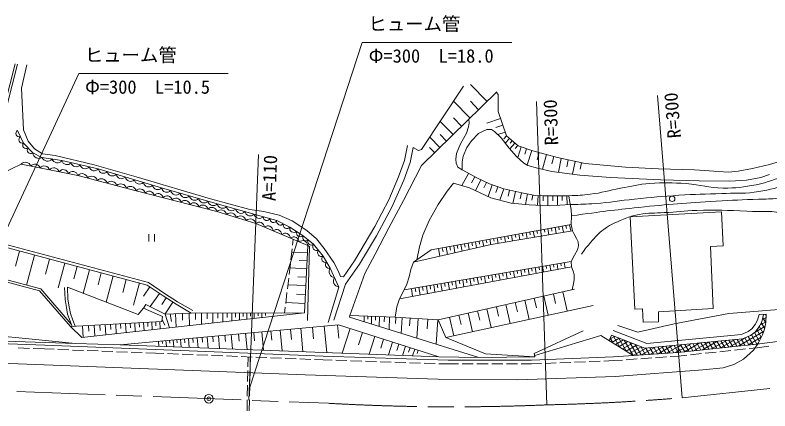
# Model space of a CAD drawing. Units: millimetres at full size, sheet at 1:1000; details may follow other scales. Extents: x 40000 to 680000, y 20000 to 380000.
# Drawn here: x 139188 to 241737, y 271994 to 325779 of the extents above; entities that cross this region are included whole.
import ezdxf
from ezdxf.enums import TextEntityAlignment as Align

# ---------------------------------------------------------------- set-up
doc = ezdxf.new("R2010")
doc.units = ezdxf.units.MM
doc.header["$LTSCALE"] = 1000
doc.header["$PDMODE"] = 32
doc.header["$PDSIZE"] = 500
doc.linetypes.add('CHAIN', pattern=[18.5, 12, -1.5, 3.5, -1.5])
for name, color, linetype, lineweight in [('M-BGD', 7, 'Continuous', 13), ('M-BMK', 2, 'CHAIN', 13), ('M-BMK-SRVR', 3, 'Continuous', 13), ('M-STR-HTXT', 7, 'Continuous', 13)]:
    doc.layers.add(name, color=color, linetype=linetype, lineweight=lineweight)
doc.styles.add('ＭＳ ゴシック', font='')
doc.styles.get('ＭＳ ゴシック').set_extended_font_data('MS Gothic')

msp = doc.modelspace()

# ---------------------------------------------------------------- hatches: boundary and pattern name
at = {"layer": 'M-BGD'}
h = msp.add_hatch(dxfattribs=at)
h.set_pattern_fill('USER', color=256, style=0, pattern_type=2)
h.set_pattern_definition([(30, (239950, 281078), (-250, 433.013), []), (120, (239950, 281078), (-433.013, -250), [])])
h.paths.add_polyline_path([(239950, 281078), (240062, 281093), (240166, 281249), (240734, 282337), (240997, 283098), (241177, 283991), (241246, 285118), (240887, 285116), (240622, 284095), (240238, 283389), (239718, 282714), (239106, 282257), (238015, 281790), (229215, 280947), (229296, 279945)])
h = msp.add_hatch(dxfattribs=at)
h.set_pattern_fill('USER', color=256, style=0, pattern_type=2)
h.set_pattern_definition([(30, (223156, 279513), (-250, 433.013), []), (120, (223156, 279513), (-433.013, -250), [])])
h.paths.add_polyline_path([(223156, 279513), (229296, 279945), (229215, 280947), (224723, 280516), (220211, 282270), (219901, 281531)])

# ---------------------------------------------------------------- linework, layer by layer
for p, q in [((203322, 314037), (201070, 316342)), ((201017, 311785), (198765, 314090)), ((202169, 312911), (201043, 314064)), ((199865, 310659), (198739, 311812)), ((198713, 309533), (196947, 311340)), ((205133, 311730), (203287, 311102)), ((205447, 310807), (204524, 310493)), ((205761, 309884), (204754, 309541)), ((196906, 307768), (195523, 309184)), ((197809, 308651), (196927, 309554)), ((205934, 309381), (205585, 308979)), ((206336, 309032), (205780, 308391)), ((206714, 308704), (206436, 308384)), ((196198, 307076), (195507, 307784)), ((207091, 308377), (206414, 307596)), ((207482, 308038), (207143, 307647)), ((207962, 307858), (207488, 306417)), ((208683, 307621), (208445, 306900)), ((209403, 307383), (208756, 305418)), ((210399, 307102), (210122, 306105)), ((211395, 306825), (210841, 304829)), ((212393, 306547), (212116, 305549)), ((213399, 306303), (213002, 304423)), ((214340, 306105), (214141, 305164)), ((215280, 305906), (214912, 304166)), ((216150, 305722), (215966, 304852)), ((200799, 304270), (199902, 302601)), ((201633, 303822), (201185, 302987)), ((202478, 303393), (201757, 301903)), ((203223, 303032), (202862, 302287)), ((203986, 302715), (203450, 301125)), ((204781, 302447), (204513, 301652)), ((205576, 302179), (205052, 300624)), ((206375, 301994), (206194, 301194)), ((207175, 301813), (206807, 300189)), ((207987, 301629), (207803, 300817)), ((208804, 301471), (208527, 300024)), ((209528, 301332), (209389, 300608)), ((210258, 301246), (210170, 299937)), ((210912, 301202), (210918, 300546)), ((211568, 301207), (211579, 299889)), ((212227, 301213), (212232, 300554)), ((212886, 301218), (212897, 299939)), ((213526, 301223), (213531, 300584)), ((214166, 301229), (214176, 300003)), ((209596, 296404), (209743, 295594)), ((210088, 296493), (210161, 296088)), ((210580, 296582), (210728, 295764)), ((211072, 296672), (211146, 296262)), ((211564, 296761), (211714, 295933)), ((212056, 296850), (212131, 296436)), ((212548, 296940), (212700, 296102)), ((213039, 297029), (213116, 296610)), ((213531, 297118), (213685, 296272)), ((214023, 297208), (214100, 296784)), ((214515, 297297), (214671, 296441)), ((157361, 295998), (157361, 294998)), ((158111, 294998), (158111, 295998)), ((204184, 295421), (204253, 295043)), ((204676, 295511), (204815, 294747)), ((205168, 295600), (205238, 295218)), ((205660, 295689), (205800, 294916)), ((206152, 295779), (206222, 295392)), ((206644, 295868), (206786, 295086)), ((207136, 295957), (207207, 295566)), ((207628, 296047), (207772, 295255)), ((208120, 296136), (208192, 295740)), ((208612, 296225), (208757, 295425)), ((209104, 296314), (209177, 295914)), ((176963, 295310), (176872, 294524)), ((198267, 294347), (198359, 293841)), ((198773, 294439), (198948, 293471)), ((199265, 294528), (199353, 294044)), ((199757, 294617), (199925, 293692)), ((200249, 294707), (200333, 294244)), ((200741, 294796), (200901, 293913)), ((201233, 294885), (201313, 294444)), ((201724, 294975), (201877, 294133)), ((202216, 295064), (202293, 294643)), ((202708, 295153), (202853, 294354)), ((203200, 295243), (203273, 294843)), ((203692, 295332), (203830, 294575)), ((139797, 293712), (139253, 291669)), ((176815, 294027), (176643, 292537)), ((178918, 293460), (176762, 293573)), ((196705, 294063), (196897, 293007)), ((197233, 294159), (197329, 293631)), ((197761, 294255), (197945, 293244)), ((141839, 293168), (140751, 289082)), ((143882, 292624), (143338, 290581)), ((178862, 292382), (177784, 292439)), ((145926, 292080), (145031, 288720)), ((147606, 291632), (147158, 289953)), ((176585, 292040), (176413, 290550)), ((178805, 291304), (176514, 291424)), ((208874, 291311), (209011, 290510)), ((209367, 291395), (209435, 290994)), ((209859, 291479), (209994, 290692)), ((210352, 291563), (210420, 291170)), ((210845, 291647), (210977, 290874)), ((211338, 291731), (211404, 291345)), ((211831, 291816), (211961, 291057)), ((212324, 291900), (212389, 291520)), ((212817, 291984), (212944, 291239)), ((213310, 292068), (213373, 291696)), ((213802, 292152), (213927, 291421)), ((149286, 291185), (148428, 287966)), ((150895, 290757), (150466, 289147)), ((152505, 290328), (151554, 286757)), ((178745, 290158), (177599, 290219)), ((202466, 290216), (202543, 289767)), ((202959, 290301), (203110, 289416)), ((203452, 290385), (203528, 289942)), ((203945, 290469), (204094, 289598)), ((204438, 290553), (204512, 290118)), ((204931, 290637), (205077, 289781)), ((205424, 290721), (205497, 290293)), ((205917, 290806), (206060, 289963)), ((206409, 290890), (206481, 290468)), ((206902, 290974), (207044, 290145)), ((207395, 291058), (207466, 290644)), ((207888, 291142), (208027, 290327)), ((208381, 291226), (208450, 290819)), ((154290, 289852), (153815, 288067)), ((156075, 289377), (155278, 286384)), ((176356, 290053), (176184, 288563)), ((182491, 284313), (184057, 289220)), ((196552, 289206), (196636, 288715)), ((197045, 289291), (197210, 288322)), ((197538, 289375), (197621, 288891)), ((198031, 289459), (198194, 288504)), ((198524, 289543), (198605, 289066)), ((199016, 289627), (199177, 288687)), ((199509, 289711), (199590, 289241)), ((200002, 289796), (200160, 288869)), ((200495, 289880), (200574, 289416)), ((200988, 289964), (201144, 289051)), ((201481, 290048), (201559, 289592)), ((201974, 290132), (202127, 289234)), ((157510, 288843), (156635, 287565)), ((178685, 289013), (176250, 289141)), ((183152, 288829), (181720, 283986)), ((193026, 288604), (193201, 287579)), ((193539, 288692), (193626, 288179)), ((194052, 288779), (194224, 287768)), ((194557, 288866), (194643, 288360)), ((195063, 288952), (195233, 287955)), ((195561, 289037), (195646, 288539)), ((196059, 289122), (196227, 288140)), ((196648, 284379), (215183, 288535)), ((213618, 288184), (214204, 285572)), ((158788, 287969), (157558, 286171)), ((159694, 287366), (159107, 286449)), ((176126, 288067), (175954, 286576)), ((178621, 287796), (177404, 287860)), ((209726, 287312), (210016, 286019)), ((211019, 287602), (211602, 285003)), ((212319, 287893), (212610, 286594)), ((160611, 286778), (159575, 285163)), ((178557, 286579), (175970, 286714)), ((197697, 281959), (217706, 286339)), ((204581, 286158), (204868, 284878)), ((205861, 286445), (206438, 283872)), ((207147, 286733), (207436, 285447)), ((208433, 287022), (209013, 284436)), ((159585, 285158), (160165, 283271)), ((160274, 285180), (160432, 284150)), ((160995, 285204), (161055, 283370)), ((161912, 285235), (161942, 284317)), ((162829, 285265), (162885, 283572)), ((163676, 285275), (163677, 284428)), ((164523, 285277), (164525, 283753)), ((165285, 285278), (165286, 284516)), ((166046, 285279), (166048, 283922)), ((166725, 285280), (166726, 284601)), ((167403, 285281), (167405, 284072)), ((168008, 285282), (168009, 284677)), ((168612, 285283), (168614, 284206)), ((169151, 285284), (169152, 284745)), ((169690, 285284), (169691, 284325)), ((170190, 285285), (170190, 284805)), ((170690, 285286), (170691, 284435)), ((171190, 285287), (171190, 284861)), ((171690, 285288), (171691, 284546)), ((172190, 285288), (172190, 284917)), ((172690, 285289), (172690, 284656)), ((173190, 285290), (173190, 284974)), ((175897, 286080), (175806, 285294)), ((200755, 285300), (201326, 282753)), ((202028, 285585), (202314, 284312)), ((203301, 285871), (203875, 283311)), ((240267, 285114), (241246, 285118)), ((157769, 284078), (157828, 283013)), ((158301, 284108), (158331, 283575)), ((158834, 284137), (158890, 283130)), ((159164, 284415), (159511, 283644)), ((186631, 284893), (186602, 284094)), ((187130, 284875), (187116, 284475)), ((187630, 284857), (187592, 283788)), ((188165, 284837), (188145, 284303)), ((188699, 284818), (188650, 283460)), ((189378, 284794), (189353, 284115)), ((190057, 284769), (189995, 283044)), ((190919, 284736), (190866, 283874)), ((191781, 284682), (191647, 282532)), ((192856, 284615), (192789, 283540)), ((193930, 284548), (193764, 281877)), ((195266, 284465), (195183, 283129)), ((196601, 284382), (196395, 281063)), ((198221, 284731), (198789, 282198)), ((199488, 285016), (199772, 283749)), ((148366, 283557), (148453, 281976)), ((149156, 283601), (149200, 282810)), ((149946, 283644), (150029, 282150)), ((150694, 283686), (150735, 282939)), ((151441, 283727), (151519, 282315)), ((152147, 283766), (152186, 283060)), ((152853, 283806), (152927, 282471)), ((153520, 283843), (153557, 283175)), ((154188, 283880), (154258, 282618)), ((154818, 283914), (154853, 283284)), ((155449, 283949), (155515, 282757)), ((156045, 283983), (156079, 283386)), ((156642, 284016), (156704, 282888)), ((157205, 284047), (157236, 283483)), ((176607, 283095), (176735, 281687)), ((178014, 283223), (178303, 280043)), ((179604, 283367), (179748, 281778)), ((181193, 283512), (181520, 279921)), ((182989, 283675), (183152, 281880)), ((184712, 283183), (183647, 279840)), ((165285, 282065), (165424, 280533)), ((166051, 282135), (166120, 281369)), ((166816, 282204), (166974, 280474)), ((167681, 282283), (167760, 281418)), ((168546, 282362), (168724, 280408)), ((169523, 282450), (169612, 281473)), ((170500, 282539), (170701, 280333)), ((171603, 282640), (171704, 281536)), ((172707, 282740), (172934, 280248)), ((173953, 282853), (174066, 281607)), ((175199, 282967), (175455, 280152)), ((186384, 282650), (185851, 280979)), ((188055, 282117), (187285, 279702)), ((219901, 281531), (220216, 282282)), ((158677, 281464), (158739, 280788)), ((159175, 281509), (159206, 281171)), ((159673, 281555), (159746, 280749)), ((160171, 281600), (160207, 281197)), ((160669, 281645), (160754, 280711)), ((161167, 281690), (161209, 281223)), ((161665, 281736), (161761, 280673)), ((162196, 281784), (162245, 281252)), ((162728, 281832), (162837, 280632)), ((163328, 281887), (163383, 281287)), ((163929, 281942), (164052, 280585)), ((164607, 282003), (164668, 281325)), ((189262, 281732), (188877, 280524)), ((190470, 281347), (189914, 279602)), ((191343, 281069), (191065, 280196)), ((139624, 280550), (141123, 280492)), ((141622, 280472), (143192, 280411)), ((143192, 280411), (144474, 280363)), ((144974, 280344), (146473, 280287)), ((146972, 280268), (148471, 280212)), ((148971, 280193), (150470, 280136)), ((150970, 280117), (152469, 280061)), ((152968, 280042), (154467, 279985)), ((154967, 279967), (156466, 279910)), ((192216, 280791), (191813, 279529)), ((192846, 280590), (192645, 279959)), ((193477, 280389), (193186, 279477)), ((193953, 280237), (193808, 279781)), ((232934, 279829), (234426, 279988)), ((234923, 280041), (236415, 280200)), ((236912, 280252), (238403, 280411)), ((238901, 280464), (240008, 280582)), ((240008, 280582), (241607, 280788)), ((156965, 279891), (158248, 279843)), ((158248, 279843), (159399, 279797)), ((159898, 279777), (161397, 279717)), ((161897, 279697), (163395, 279637)), ((163895, 279617), (165394, 279557)), ((165893, 279537), (167392, 279477)), ((167892, 279457), (169391, 279397)), ((169890, 279377), (171389, 279317)), ((170819, 277999), (170846, 279339)), ((171119, 277993), (171146, 279333)), ((171889, 279297), (173387, 279237)), ((173887, 279217), (175386, 279157)), ((175885, 279137), (177384, 279077)), ((177884, 279057), (179383, 278997)), ((179882, 278977), (181033, 278931)), ((222189, 278944), (223685, 279049)), ((224184, 279084), (225680, 279190)), ((226179, 279225), (227675, 279330)), ((228174, 279365), (229340, 279447)), ((229340, 279447), (230448, 279565)), ((230945, 279618), (232437, 279777)), ((181033, 278931), (182280, 278890)), ((182780, 278874), (184279, 278824)), ((184779, 278807), (186278, 278758)), ((186778, 278741), (188277, 278692)), ((188777, 278675), (190276, 278626)), ((190776, 278609), (192275, 278560)), ((192775, 278543), (194274, 278494)), ((194773, 278477), (196273, 278428)), ((196772, 278411), (198020, 278370)), ((198020, 278370), (199440, 278370)), ((199940, 278370), (201440, 278370)), ((201940, 278370), (203440, 278370)), ((203940, 278370), (205440, 278370)), ((205940, 278370), (207440, 278370)), ((207940, 278370), (209360, 278370)), ((209360, 278370), (210695, 278425)), ((211195, 278445), (212694, 278506)), ((213193, 278527), (214692, 278588)), ((215192, 278608), (216690, 278670)), ((217190, 278690), (218689, 278751)), ((219188, 278772), (220524, 278826)), ((220524, 278826), (221690, 278909)), ((170780, 275999), (170809, 277499)), ((171080, 275993), (171109, 277493)), ((170740, 274000), (170770, 275499)), ((171040, 273994), (171070, 275494)), ((170701, 272000), (170730, 273500)), ((171001, 271994), (171030, 273494))]:
    msp.add_line(p, q, dxfattribs=at)
for points in [[(146706, 283465), (142500, 288305), (132034, 291096), (134859, 302236), (139205, 319170)], [(146814, 283798), (142666, 288571), (132398, 291309), (135150, 302162), (139496, 319095)], [(140771, 319011), (140046, 315856), (140327, 310201), (140978, 308641), (141830, 307612), (142921, 306937), (144645, 306678), (149915, 305437), (155648, 303816), (165743, 300794), (171102, 299345), (172987, 299096), (175059, 298582), (176835, 297834), (178819, 296510), (180138, 295368), (181197, 294049), (182475, 292148), (183067, 291006), (183399, 290237), (183825, 290227), (185279, 292377), (188084, 297062), (189969, 300676), (191294, 303807), (192072, 306035), (192509, 308045)], [(184057, 289220), (185966, 291925), (188302, 295804), (190382, 299683), (192018, 303352), (192875, 305751), (193249, 307792), (193981, 307371), (194417, 307511), (200119, 316138)], [(184674, 284963), (186715, 290671), (188086, 293272), (189971, 296871), (191950, 300563), (194411, 305330), (204646, 315332)], [(204593, 315280), (204811, 314990), (204811, 312677), (205932, 309382), (207521, 308003), (209508, 307349), (212873, 306414), (216635, 305620), (222126, 305106), (226613, 304872), (231497, 304732), (236100, 304451), (237432, 304568), (239372, 304919), (241685, 305456), (243495, 306038), (244430, 306547), (245084, 307066), (245416, 307450)], [(199918, 304744), (199341, 305119), (199123, 305648), (199045, 306209), (199155, 306973), (199715, 308281), (200494, 309714), (200806, 310587), (200884, 311148), (200840, 311613)], [(139501, 310118), (140319, 308388), (141581, 307056), (142842, 306449), (145553, 306005), (150484, 304883), (159083, 302289), (166654, 300116), (172917, 298387), (174740, 297873), (176516, 296961), (178338, 295793), (179740, 294648), (181026, 293012), (182007, 291400), (183152, 288829)], [(199918, 304744), (199949, 305804), (200074, 306630), (200541, 307783), (201180, 308702), (202161, 309683), (202790, 310026), (203298, 310223), (203932, 310223), (204306, 309964), (205230, 309091), (206331, 307689), (207318, 306578), (208294, 305654), (208865, 305363), (210174, 304978), (212116, 304542), (215896, 304033), (220071, 303722), (226910, 303410), (232129, 303270), (236289, 303192), (238563, 303363), (240511, 303691), (241679, 304096)], [(135892, 297341), (137372, 304273), (140020, 305504)], [(178971, 294459), (171886, 297461), (166608, 299088), (155625, 301915), (147726, 303995), (140020, 305504)], [(214402, 301231), (210906, 301202), (209826, 301275), (208039, 301617), (205609, 302168), (203636, 302833), (202005, 303622), (199918, 304744)], [(193757, 292510), (194132, 294305), (194576, 295894), (195440, 297881), (196656, 300030), (197894, 301853), (198735, 302959), (200916, 302289), (203814, 300957), (206595, 300210), (209025, 299976), (211782, 299882), (214617, 300026)], [(214857, 288462), (215060, 289322), (215164, 289813), (215150, 290526), (215019, 291004), (214776, 291579), (214742, 292313), (215185, 293157), (215600, 293884), (215718, 294418), (215697, 294951), (215476, 295408), (215095, 296121), (214901, 296481), (214749, 297339), (214762, 298496), (214728, 299368), (214617, 300026), (214402, 301231)], [(192040, 288436), (192403, 289203), (192714, 290216), (192948, 291213), (193306, 292194), (203876, 294586), (214901, 296481)], [(193306, 292194), (195721, 293885), (214749, 297339)], [(163114, 285275), (161051, 286495), (159286, 287627), (157146, 289092), (136788, 294513)], [(163317, 285619), (161261, 286836), (159507, 287961), (157316, 289461), (136891, 294900)], [(178490, 285298), (178971, 294459), (179208, 294352), (178924, 284275)], [(191397, 287244), (192040, 288436), (214742, 292313)], [(190812, 284742), (191033, 286123), (191397, 287244), (214776, 291579)], [(146945, 283478), (146660, 284177), (146325, 285139), (146152, 286044), (145971, 287120), (145887, 288774)], [(147367, 283501), (147034, 284318), (146712, 285242), (146546, 286115), (146369, 287164), (146286, 288794)], [(146286, 288789), (155903, 285078), (156641, 285952)], [(221092, 283609), (223803, 282706), (228710, 283828), (236172, 285245), (248665, 286215)], [(241246, 285118), (241177, 283991), (240997, 283098), (240734, 282337), (240166, 281249), (239488, 280225), (238160, 279011), (236836, 278295), (235372, 277843), (232614, 277594), (220728, 276661), (207443, 276205), (196612, 276310), (178595, 276906), (108842, 279553), (65608, 281018)], [(220211, 282270), (224723, 280516), (238015, 281790), (239106, 282257), (239718, 282714), (240238, 283389), (240622, 284095), (240887, 285116)], [(220464, 282923), (225029, 281148), (237865, 282378), (238804, 282780), (239293, 283145), (239733, 283717), (240060, 284317), (240267, 285114)], [(196763, 279341), (202181, 279272), (184601, 284714), (184674, 284963), (190812, 284742), (196648, 284379), (197697, 281959), (203098, 279736), (209802, 279354), (209693, 279783), (216360, 282868)], [(129580, 281441), (143211, 280911), (158267, 280342), (181051, 279431), (198028, 278870), (209350, 278870), (220496, 279326), (229296, 279945), (239950, 281078), (257523, 283345)], [(147387, 281141), (153451, 280989), (196763, 279341), (183128, 283688), (153451, 280989)], [(129580, 281763), (147387, 281141), (130118, 282870), (129815, 281755)], [(209786, 279518), (218775, 282229), (223156, 279513)], [(209760, 279517), (209802, 279354), (202181, 279272)]]:
    msp.add_lwpolyline(points, dxfattribs=at)
for points in [[(222755, 298349), (235145, 299024), (235394, 294444), (233681, 294319), (234031, 285922), (226585, 285455), (226600, 284084), (224513, 284037), (224450, 285844), (223407, 285829)], [(146706, 283465), (148275, 281956), (178490, 285298), (163114, 285275), (159585, 285158), (156968, 286466), (156641, 285952), (159235, 284807), (159118, 284153)]]:
    msp.add_lwpolyline(points, close=True, dxfattribs=at)
msp.add_circle((228453, 300819), 375, dxfattribs=at)
for centre, radius, start, end in [((139783, 309722), 486, 125.49258, 285.13318), ((140192, 308857), 486, 125.49258, 285.13318), ((140680, 308099), 463, 141.27279, 305.6309), ((141311, 307433), 463, 141.27279, 305.6309), ((142391, 307125), 813, 184.8185, 303.76159), ((140598, 305049), 735, 16.04867, 141.7959), ((143583, 306722), 789, 200.25669, 321.1392), ((144938, 306500), 789, 200.25669, 321.1392), ((146236, 306157), 699, 192.52982, 321.83817), ((147469, 305876), 699, 192.52982, 321.83817), ((141882, 304798), 735, 16.04867, 141.7959), ((143167, 304546), 735, 16.04867, 141.7959), ((144451, 304295), 735, 16.04867, 141.7959), ((145735, 304043), 735, 16.04867, 141.7959), ((148701, 305596), 699, 192.52982, 321.83817), ((149934, 305315), 699, 192.52982, 321.83817), ((151189, 304999), 714, 189.33097, 317.09921), ((147020, 303792), 735, 16.04867, 141.7959), ((148288, 303455), 779, 14.36351, 136.13268), ((149604, 303109), 779, 14.36351, 136.13268), ((152417, 304628), 714, 189.33097, 317.09921), ((153646, 304258), 714, 189.33097, 317.09921), ((154874, 303887), 714, 189.33097, 317.09921), ((150921, 302762), 779, 14.36351, 136.13268), ((152237, 302415), 779, 14.36351, 136.13268), ((153554, 302069), 779, 14.36351, 136.13268), ((156103, 303517), 714, 189.33097, 317.09921), ((157331, 303146), 714, 189.33097, 317.09921), ((158560, 302776), 714, 189.33097, 317.09921), ((154870, 301722), 779, 14.36351, 136.13268), ((156161, 301471), 696, 10.7431, 140.38269), ((157381, 301157), 696, 10.7431, 140.38269), ((158602, 300843), 696, 10.7431, 140.38269), ((159808, 302434), 739, 191.27045, 316.69867), ((161069, 302071), 739, 191.27045, 316.69867), ((162331, 301709), 739, 191.27045, 316.69867), ((159822, 300529), 696, 10.7431, 140.38269), ((161042, 300215), 696, 10.7431, 140.38269), ((162263, 299901), 696, 10.7431, 140.38269), ((163593, 301347), 739, 191.27045, 316.69867), ((164855, 300985), 739, 191.27045, 316.69867), ((166117, 300623), 739, 191.27045, 316.69867), ((163483, 299586), 696, 10.7431, 140.38269), ((164703, 299272), 696, 10.7431, 140.38269), ((165924, 298958), 696, 10.7431, 140.38269), ((167368, 300259), 728, 191.32517, 317.80311), ((168620, 299913), 728, 191.32517, 317.80311), ((167151, 298506), 796, 12.69392, 133.04202), ((168470, 298100), 796, 12.69392, 133.04202), ((169873, 299567), 728, 191.32517, 317.80311), ((169790, 297693), 796, 12.69392, 133.04202), ((171125, 299221), 728, 191.32517, 317.80311), ((172378, 298876), 728, 191.32517, 317.80311), ((171109, 297286), 796, 12.69392, 133.04202), ((172354, 296922), 714, 3.12446, 130.94656), ((173394, 298336), 480, 173.86276, 334.63489), ((174306, 298078), 480, 173.86276, 334.63489), ((175234, 297744), 511, 165.40756, 320.26247), ((176122, 297288), 511, 165.40756, 320.26247), ((173535, 296421), 714, 3.12446, 130.94656), ((174715, 295921), 714, 3.12446, 130.94656), ((177061, 296809), 566, 164.40895, 310.26922), ((177972, 296225), 566, 164.40895, 310.26922), ((175896, 295421), 714, 3.12446, 130.94656), ((177077, 294920), 714, 3.12446, 130.94656), ((178724, 295550), 456, 147.81768, 313.70759), ((178258, 294420), 714, 3.12446, 130.94656), ((179425, 294978), 456, 147.81768, 313.70759), ((180170, 294324), 538, 143.02724, 293.28721), ((180813, 293506), 538, 143.02724, 293.28721), ((181338, 292650), 478, 130.75705, 291.90034), ((181829, 291844), 478, 130.75705, 291.90034), ((182676, 290928), 819, 144.76636, 263.25524), ((183248, 289642), 819, 144.76636, 263.25524)]:
    msp.add_arc(centre, radius, start, end, dxfattribs=at)
for points, knots in [([(214617, 300026), (216242, 300060), (216692, 300085), (218020, 300172), (220109, 300310), (221264, 300564), (223348, 300768), (225700, 300999), (227018, 301144), (229377, 301294), (231647, 301438), (232922, 301446), (235195, 301539), (236920, 301610), (237904, 301465), (239612, 301715), (241353, 301969), (242338, 302168), (243993, 302766), (245687, 303378), (246633, 303783), (248165, 304729), (249288, 305423), (249842, 305936), (250808, 306836), (251679, 307648), (252117, 308157), (252895, 309059), (254399, 310799), (255179, 311828), (256611, 313628), (257513, 314763), (257911, 315490), (258901, 316549), (260138, 317874), (260946, 318522), (262429, 319564), (263908, 320602), (264538, 320913), (266449, 321854)], [0, 0, 0, 0, 1, 1, 1, 2, 2, 2, 3, 3, 3, 4, 4, 4, 5, 5, 5, 6, 6, 6, 7, 7, 7, 8, 8, 8, 9, 9, 9, 10, 10, 10, 11, 11, 11, 12, 12, 12, 13, 13, 13, 13]), ([(214762, 298496), (219160, 299114), (220341, 299270), (223931, 299648), (228028, 300080), (230334, 300234), (234446, 300490), (236694, 300630), (237955, 300664), (240204, 300772), (241233, 300821), (241822, 300726), (242837, 300897), (243086, 300939), (243220, 300990), (243460, 301068), (244504, 301408), (245098, 301587), (246093, 302050), (248493, 303166), (249777, 303956), (251918, 305514), (253176, 306430), (253871, 306969), (255002, 308038), (256265, 309230), (256780, 310093), (258063, 311262), (259392, 312473), (260136, 313173), (261639, 314160), (263570, 315428), (264721, 316076), (266873, 316917), (269077, 317778), (270396, 318030), (272692, 318600), (275185, 319219), (276601, 319507), (279141, 319885), (280883, 320144), (281891, 320040), (283628, 320329), (285230, 320596), (285799, 320741), (287684, 321246)], [0, 0, 0, 0, 1, 1, 1, 2, 2, 2, 3, 3, 3, 4, 4, 4, 5, 5, 5, 6, 6, 6, 7, 7, 7, 8, 8, 8, 9, 9, 9, 10, 10, 10, 11, 11, 11, 12, 12, 12, 13, 13, 13, 14, 14, 14, 15, 15, 15, 15]), ([(214402, 301231), (215781, 301274), (216193, 301306), (217333, 301439), (218955, 301627), (219829, 301949), (221435, 302245), (222991, 302531), (223853, 302785), (225430, 302911), (227355, 303064), (228446, 302999), (230373, 302876), (232340, 302749), (233414, 302298), (235385, 302280), (237147, 302264), (238147, 302376), (239872, 302735), (241540, 303084), (242440, 303445), (244031, 304056), (245899, 304772), (246541, 305132), (248658, 306252)], [0, 0, 0, 0, 1, 1, 1, 2, 2, 2, 3, 3, 3, 4, 4, 4, 5, 5, 5, 6, 6, 6, 7, 7, 7, 8, 8, 8, 8]), ([(216146, 293308), (216710, 294084), (216884, 294312), (217408, 294913), (218041, 295640), (218380, 296081), (219152, 296658), (220247, 297475), (221022, 297692), (222284, 298216), (222926, 298482), (223313, 298573), (223997, 298699), (225293, 298936), (226048, 298843), (227362, 298932), (229090, 299049), (230055, 299183), (231787, 299228), (234451, 299298), (235947, 299254), (238610, 299135), (240737, 299039), (241979, 299266), (244047, 298761), (244593, 298628), (244810, 298591), (245431, 298371)], [0, 0, 0, 0, 1, 1, 1, 2, 2, 2, 3, 3, 3, 4, 4, 4, 5, 5, 5, 6, 6, 6, 7, 7, 7, 8, 8, 8, 9, 9, 9, 9])]:
    msp.add_open_spline(points, degree=3, knots=knots, dxfattribs=at)
at = {"layer": 'M-BMK'}
msp.add_line((65493, 277443), (181783, 273029), dxfattribs=at)
msp.add_lwpolyline([(229799, 273781), (248753, 275763), (257375, 277078), (265291, 278403), (283244, 281389), (295757, 283124), (309797, 284670)], dxfattribs=at)
for centre, start, end in [((198770, 572547), 266.75397, 272.41883), ((204868, 572743), 271.2536, 274.76687)]:
    msp.add_arc(centre, 300000, start, end, dxfattribs=at)
at = {"layer": 'M-BMK-SRVR'}
msp.add_circle((165505, 273647), 600, dxfattribs=at)
msp.add_point((165505, 273647), dxfattribs=at)
at = {"layer": 'M-STR-HTXT'}
for p, q in [((186361, 322050), (171064, 275202)), ((206686, 322050), (186361, 322050)), ((147831, 317824), (129314, 277949)), ((168155, 317824), (147831, 317824)), ((226450, 314869), (229799, 273781)), ((210044, 314016), (211432, 272815)), ((172251, 306833), (170950, 273440))]:
    msp.add_line(p, q, dxfattribs=at)

# ---------------------------------------------------------------- texts
at = {"layer": 'M-STR-HTXT', "style": 'ＭＳ ゴシック'}
for p in [(193434, 323116), (154903, 318891)]:
    msp.add_text('ヒューム管', height=1833, dxfattribs=at).set_placement(p, align=Align.BOTTOM_CENTER)
for s, p in [('Φ=300\u3000L=18.0', (187231, 318767)), ('Φ=300\u3000L=10.5', (148700, 314542))]:
    msp.add_text(s, height=1833, dxfattribs=at).set_placement(p, align=Align.BOTTOM_LEFT)
for s, rotation, p in [('R=300', 94.659, (228504, 312149)), ('R=300', 91.928, (211966, 311202)), ('A=110', 87.769, (173770, 303647))]:
    msp.add_text(s, height=1833, rotation=rotation, dxfattribs=at).set_placement(p, align=Align.MIDDLE_CENTER)

doc.saveas('drawing.dxf')
